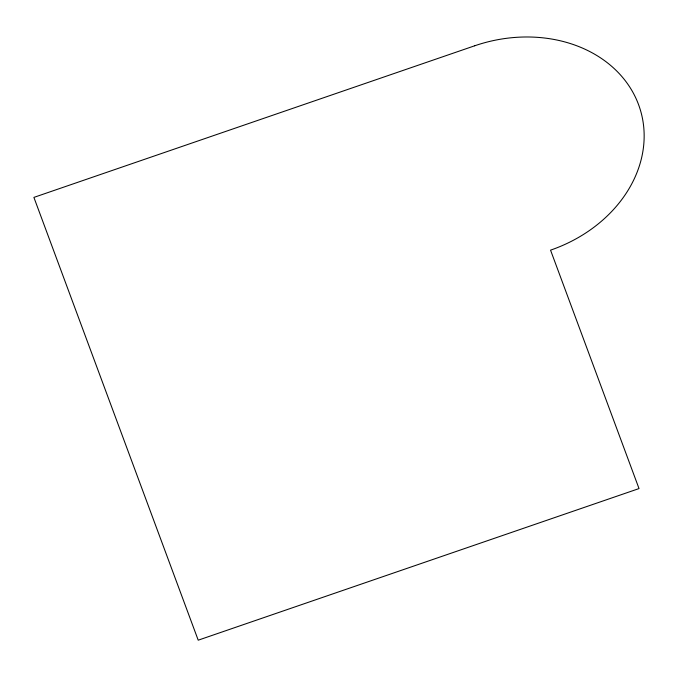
<?xml version="1.0" encoding="UTF-8"?>
<svg xmlns="http://www.w3.org/2000/svg" width="678" height="678" viewBox="0 0 678 678"><rect width="100%" height="100%" fill="white"/><g stroke="black" fill="none" stroke-linecap="round" stroke-linejoin="round"><path stroke-width="1.02" d="M474.71 45.782L33.9 197.391L198.213 640.185L639.023 488.575L550.544 250.148A133.269 108.895 -16.2 0 0 638.574 104.649A133.269 108.895 -16.2 0 0 474.71 45.782"/></g></svg>
